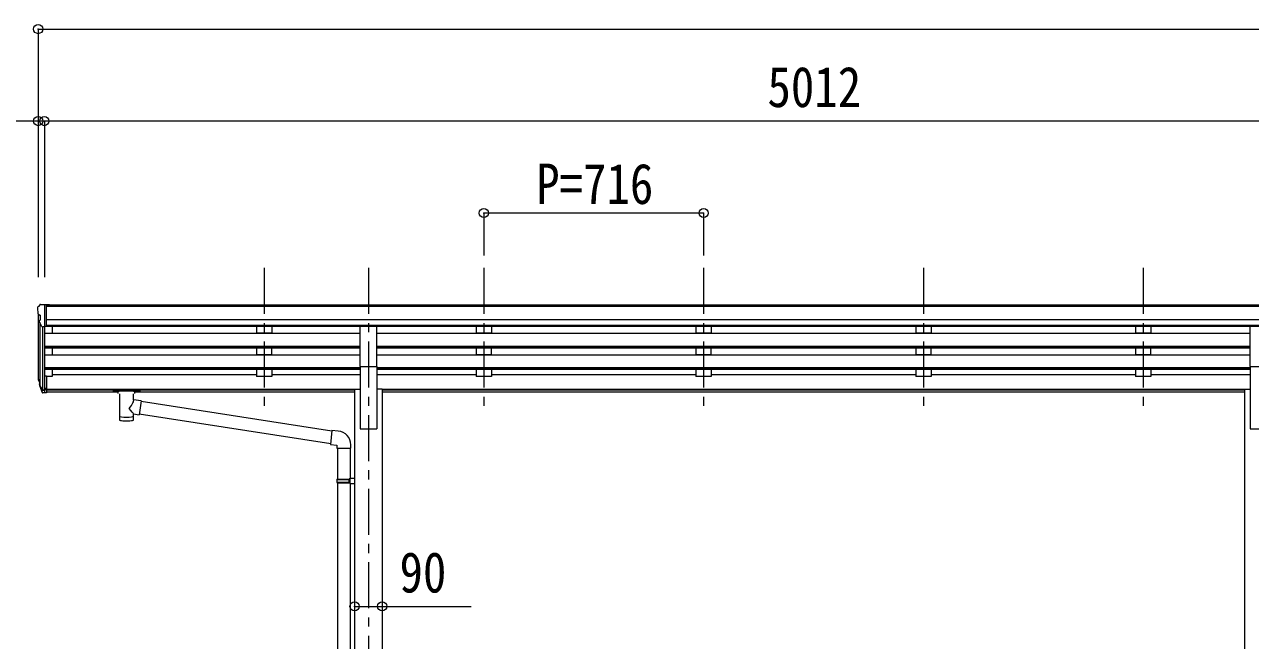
# Model space of a CAD drawing. Units: millimetres at full size, sheet at 1:30. Extents: x -8432 to 8432, y -5820 to 5820.
# Drawn here: x -2792 to 1202, y -1232 to 777 of the extents above; entities that cross this region are included whole.
import ezdxf
from ezdxf.enums import TextEntityAlignment as Align

# ---------------------------------------------------------------- set-up
doc = ezdxf.new("R2010")
doc.units = ezdxf.units.MM
doc.header["$LTSCALE"] = 30
doc.header["$PDMODE"] = 32
doc.header["$PDSIZE"] = 30
doc.linetypes.add('CHAIN1', pattern=[8, 5, -1, 1, -1])
for name, color, linetype, lineweight in [('0-1_本体', 5, 'CHAIN1', 9), ('0-3_ELV2', 4, 'Continuous', 9), ('0-6_OTH_LINE', 6, 'Continuous', 9), ('0-9_OUTLINE', 7, 'Continuous', 9)]:
    doc.layers.add(name, color=color, linetype=linetype, lineweight=lineweight)
doc.styles.add('ＭＳ ゴシック', font='')
doc.styles.get('ＭＳ ゴシック').set_extended_font_data('MS Gothic')

msp = doc.modelspace()

# ---------------------------------------------------------------- linework, layer by layer
at = {"layer": '0-1_本体'}
for p, q in [((-2011.88, -16.5), (-2011.88, -494.02)), ((-1671.88, -16.5), (-1671.88, -3190.91)), ((-1295.88, -16.5), (-1295.88, -494.02)), ((-579.88, -16.5), (-579.88, -494.02)), ((136.12, -16.5), (136.12, -494.02)), ((852.12, -16.5), (852.12, -494.02))]:
    msp.add_line(p, q, dxfattribs=at)
at = {"layer": '0-3_ELV2'}
for p, q in [((-2749.88, -145.28), (-2749.88, -145.91)), ((-2742.97, -136.47), (-2747.04, -142.28)), ((-2739.88, -135.91), (-2742.21, -136.05)), ((-2739.88, -135.91), (-2721.38, -135.91)), ((-2727.88, -135.91), (-2727.88, -369.63)), ((-2721.38, -135.91), (-2711.38, -135.99)), ((-2721.38, -207.89), (-2721.38, -135.91)), ((2267.62, -137.51), (-2721.38, -137.51)), ((2267.62, -142.73), (-2721.38, -142.73)), ((-2711.38, -137.51), (-2711.38, -135.99)), ((-2747.88, -166.48), (-2747.88, -369.26)), ((-2747.35, -167.09), (-2742.03, -170.16)), ((-2735.51, -207.08), (-2744.51, -191.48)), ((-2742.91, -194.25), (-2742.91, -395.97)), ((-2741.88, -170.42), (-2741.88, -186.7)), ((2277.62, -186.26), (-2721.38, -186.26)), ((-2733.88, -208.41), (-2733.89, -414.41)), ((-2727.88, -208.89), (-2733.09, -208.57)), ((-2721.38, -207.89), (-2727.88, -207.89)), ((-2727.88, -229.42), (-1699.38, -229.42)), ((2277.62, -204.11), (-2721.38, -204.11)), ((-1699.38, -207.36), (-2721.38, -207.36)), ((-2702.88, -207.36), (-2702.88, -229.42)), ((-2036.88, -207.46), (-2036.88, -229.32)), ((-1986.88, -229.32), (-2036.88, -229.32)), ((-1986.88, -207.46), (-1986.88, -229.32)), ((-1699.38, -338.33), (-1699.38, -206.54)), ((-1699.38, -206.54), (-1644.38, -206.54)), ((-1644.38, -338.33), (-1644.38, -206.54)), ((1200.62, -207.36), (-1644.38, -207.36)), ((-1644.38, -229.42), (1200.62, -229.42)), ((-1320.88, -207.46), (-1320.88, -229.32)), ((-1270.88, -229.32), (-1320.88, -229.32)), ((-1270.88, -207.46), (-1270.88, -229.32)), ((-604.88, -207.46), (-604.88, -229.32)), ((-554.88, -229.32), (-604.88, -229.32)), ((-554.88, -207.46), (-554.88, -229.32)), ((111.12, -207.46), (111.12, -229.32)), ((161.12, -229.32), (111.12, -229.32)), ((161.12, -207.46), (161.12, -229.32)), ((827.12, -207.46), (827.12, -229.32)), ((877.12, -229.32), (827.12, -229.32)), ((877.12, -207.46), (877.12, -229.32)), ((1200.62, -338.33), (1200.62, -206.54)), ((1200.62, -206.54), (1255.62, -206.54)), ((-2727.88, -271.3), (-1699.38, -271.3)), ((-2727.88, -272.79), (-1699.38, -272.79)), ((-2727.88, -277.11), (-1699.38, -277.11)), ((-2702.88, -277.11), (-2702.88, -299.52)), ((-2036.88, -277.11), (-2036.88, -299.43)), ((-1986.88, -299.43), (-1986.88, -277.11)), ((-1644.38, -271.3), (1200.62, -271.3)), ((-1644.38, -272.79), (1200.62, -272.79)), ((-1644.38, -277.11), (1200.62, -277.11)), ((-1320.88, -277.11), (-1320.88, -299.43)), ((-1270.88, -299.43), (-1270.88, -277.11)), ((-604.88, -277.11), (-604.88, -299.43)), ((-554.88, -299.43), (-554.88, -277.11)), ((111.12, -277.11), (111.12, -299.43)), ((161.12, -299.43), (161.12, -277.11)), ((827.12, -277.11), (827.12, -299.43)), ((877.12, -299.43), (877.12, -277.11)), ((-2727.88, -299.52), (-1699.38, -299.52)), ((-1986.88, -299.43), (-2036.88, -299.43)), ((-1644.38, -299.52), (1200.62, -299.52)), ((-1270.88, -299.43), (-1320.88, -299.43)), ((-554.88, -299.43), (-604.88, -299.43)), ((161.12, -299.43), (111.12, -299.43)), ((877.12, -299.43), (827.12, -299.43)), ((-2727.88, -341.4), (-1699.38, -341.4)), ((-2727.88, -342.9), (-1699.38, -342.9)), ((-2727.88, -347.22), (-1699.38, -347.22)), ((-2702.88, -347.22), (-2702.88, -370.26)), ((-2036.88, -347.22), (-2036.88, -370.26)), ((-1986.88, -347.22), (-1986.88, -370.26)), ((-1699.38, -338.33), (-1699.38, -540.91)), ((-1699.38, -338.33), (-1644.38, -338.33)), ((-1644.38, -338.33), (-1644.38, -540.91)), ((-1644.38, -341.4), (1200.62, -341.4)), ((-1644.38, -342.9), (1200.62, -342.9)), ((-1644.38, -347.22), (1200.62, -347.22)), ((-1320.88, -347.22), (-1320.88, -370.26)), ((-1270.88, -347.22), (-1270.88, -370.26)), ((-604.88, -347.22), (-604.88, -370.26)), ((-554.88, -347.22), (-554.88, -370.26)), ((111.12, -347.22), (111.12, -370.26)), ((161.12, -347.22), (161.12, -370.26)), ((827.12, -347.22), (827.12, -370.26)), ((877.12, -347.22), (877.12, -370.26)), ((1200.62, -338.33), (1200.62, -540.91)), ((1200.62, -338.33), (1255.62, -338.33)), ((-2746.79, -383.82), (-2742.91, -391.77)), ((-2746.18, -382.44), (-2742.91, -389.5)), ((-2744.47, -395.09), (-2744.13, -399.5)), ((-2743.52, -398.93), (-2735.33, -415.11)), ((-2734.32, -413.98), (-2742.07, -398.58)), ((-2727.88, -369.63), (-2727.88, -424.4)), ((-2721.38, -369.63), (-2727.88, -369.63)), ((-2721.38, -369.63), (-2721.38, -423.66)), ((-2702.88, -370.26), (-2721.38, -370.26)), ((-2036.88, -365.32), (-2702.88, -365.32)), ((-1986.88, -370.26), (-2036.88, -370.26)), ((-1699.38, -365.32), (-1986.88, -365.32)), ((-1320.88, -365.32), (-1644.38, -365.32)), ((-1270.88, -370.26), (-1320.88, -370.26)), ((-604.88, -365.32), (-1270.88, -365.32)), ((-554.88, -370.26), (-604.88, -370.26)), ((111.12, -365.32), (-554.88, -365.32)), ((161.12, -370.26), (111.12, -370.26)), ((827.12, -365.32), (161.12, -365.32)), ((877.12, -370.26), (827.12, -370.26)), ((1200.62, -365.32), (877.12, -365.32)), ((-2744.13, -399.5), (-2735.33, -423.05)), ((-2727.88, -414.66), (-2733.02, -414.66)), ((-2727.88, -416.47), (-2732.73, -416.47)), ((-2727.88, -424.4), (-2732.73, -424.4)), ((-2721.38, -409.76), (-2727.88, -409.76)), ((-2721.38, -414.64), (-2727.88, -414.64)), ((-2721.38, -423.66), (-2727.88, -423.66)), ((-2721.38, -412.33), (-1717.08, -412.33)), ((-2721.38, -413.73), (-1717.08, -413.73)), ((-2487.38, -421.42), (-2721.38, -421.42)), ((-1717.08, -421.42), (-2433.38, -421.42)), ((-1717.08, -411.91), (-1717.08, -2315.91)), ((-1717.08, -411.91), (-1699.38, -411.91)), ((-1626.68, -411.91), (-1644.38, -411.91)), ((-1626.68, -411.91), (-1626.68, -2315.91)), ((-1626.68, -412.33), (1182.92, -412.33)), ((-1626.68, -413.73), (1182.92, -413.73)), ((1182.92, -421.42), (-1626.68, -421.42)), ((1182.92, -411.91), (1182.92, -2315.91)), ((1182.92, -411.91), (1200.62, -411.91)), ((-1699.38, -540.91), (-1644.38, -540.91)), ((1200.62, -540.91), (1255.62, -540.91))]:
    msp.add_line(p, q, dxfattribs=at)
for centre, radius, start, end in [((-2746.88, -145.28), 3, 93, 180), ((-2547.88, -145.91), 202, 180, 184.94904), ((-2742.15, -137.05), 1, 93.5, 145), ((-2742.98, -162.72), 6.18, 185.7035, 224.99897), ((-2741.91, -189.98), 3, 94.7167, 210), ((-2742.18, -186.7), 0.3, 274.7167, 0), ((-2742.18, -170.42), 0.3, 0, 60), ((-2732.91, -205.58), 3, 210, 266.5), ((-2718.7, -374.7), 29.53, 186.50806, 197.98144), ((-2717.3, -372.94), 30.41, 187.1552, 198.19734)]:
    msp.add_arc(centre, radius, start, end, dxfattribs=at)
for centre, major_axis, ratio, start_param, end_param in [((-2659.23, -375.13), (-89.06, 1.43), 0.57596, 6.1962358, 6.3678173), ((-2660.02, -368.46), (87.93, 4.42), 0.541684, 3.0659337, 3.2228513), ((-2743.17, -395.09), (1.3, 0), 0.90356, 1.3700892, 3.347195), ((-2657.25, -378.9), (-89.07, 0), 0.90356, 0.2056023, 0.2515348), ((-2657.96, -375.04), (-88.05, 0), 0.90356, 0.2662965, 0.3003836), ((-2732.73, -413.76), (-3, 0), 0.90356, 0.5235988, 1.5707963), ((-2732.73, -421.69), (3, 0), 0.90356, 3.6651914, 4.712389), ((-2733.02, -413.3), (-1.5, 0), 0.90356, 0.5235988, 1.5707963)]:
    msp.add_ellipse(centre, major_axis=major_axis, ratio=ratio, start_param=start_param, end_param=end_param, dxfattribs=at)
at = {"layer": '0-6_OTH_LINE'}
for p, q in [((-2747.88, 762.49), (-2747.88, -47.08)), ((-2747.88, 762.49), (7316.12, 762.49)), ((-2747.88, 462.49), (-2968.84, 462.49)), ((-2747.88, 462.49), (-2747.88, -47.08)), ((-2727.88, 462.49), (-2747.88, 462.49)), ((-2727.88, 462.49), (-2727.88, -47.08)), ((2284.12, 462.49), (-2727.88, 462.49)), ((-1295.88, 162.49), (-1295.88, 23.52)), ((-579.88, 162.49), (-1295.88, 162.49)), ((-579.88, 162.49), (-579.88, 23.52)), ((-1717.08, -1120.46), (-1627.08, -1120.46)), ((-1627.08, -1120.46), (-1337.66, -1120.46))]:
    msp.add_line(p, q, dxfattribs=at)
for p in [(-2747.88, 762.49), (-2747.88, 462.49), (-2727.88, 462.49), (-1295.88, 162.49), (-579.88, 162.49), (-1717.08, -1120.46), (-1627.08, -1120.46)]:
    msp.add_point(p, dxfattribs=at)
at = {"layer": '0-9_OUTLINE'}
for p, q in [((-2503.88, -414.51), (-2503.88, -420.26)), ((-2501.88, -413.84), (-2418.88, -413.84)), ((-2501.88, -416.02), (-2418.88, -416.02)), ((-2501.88, -420.93), (-2487.38, -420.93)), ((-2487.38, -426.57), (-2487.38, -420.02)), ((-2483.28, -427.49), (-2483.3, -512.93)), ((-2437.48, -446.24), (-2437.48, -427.49)), ((-2433.38, -426.57), (-2433.38, -420.02)), ((-2433.38, -420.93), (-2418.88, -420.93)), ((-2416.88, -414.51), (-2416.88, -420.26)), ((-2412.26, -450.14), (-2437.49, -446.23)), ((-2412.26, -450.14), (-2419.29, -495.4)), ((-1791.28, -548.54), (-2412.58, -452.16)), ((-2437.47, -512.93), (-2437.49, -492.27)), ((-2437.49, -492.58), (-2419.29, -495.4)), ((-1794.95, -590.48), (-2419.02, -493.66)), ((-1770.27, -548.42), (-1791.11, -546.6)), ((-1729.19, -604.17), (-1729.19, -593.25)), ((-1775.19, -604.17), (-1729.19, -604.17)), ((-1773.08, -604.17), (-1773.08, -704.97)), ((-1731.08, -604.17), (-1731.08, -702.41)), ((-1775.08, -706.97), (-1774.08, -704.97)), ((-1775.08, -706.97), (-1731.08, -706.97)), ((-1775.08, -706.97), (-1775.08, -714.97)), ((-1775.08, -714.97), (-1731.08, -714.97)), ((-1775.08, -714.97), (-1774.08, -716.97)), ((-1774.08, -704.97), (-1731.08, -704.97)), ((-1774.08, -716.97), (-1731.08, -716.97)), ((-1773.08, -716.97), (-1773.08, -1480.85)), ((-1735.56, -706.97), (-1735.99, -704.97)), ((-1733.08, -702.47), (-1717.08, -702)), ((-1733.08, -704.47), (-1733.08, -702.47)), ((-1733.08, -704.47), (-1731.08, -704.47)), ((-1733.08, -719.47), (-1733.08, -717.47)), ((-1717.08, -702), (-1717.08, -719.94)), ((-1733.08, -719.47), (-1717.08, -719.94)), ((-1731.08, -719.53), (-1731.08, -1478.29))]:
    msp.add_line(p, q, dxfattribs=at)
for points in [[(-2503.88, -414.51), (-2503.84, -414.31), (-2503.76, -414.17), (-2503.66, -414.08), (-2503.56, -414.02), (-2503.44, -413.97), (-2503.15, -413.91), (-2502.66, -413.86), (-2502.12, -413.84), (-2501.88, -413.84)], [(-2503.88, -420.26), (-2503.84, -420.46), (-2503.76, -420.6), (-2503.66, -420.69), (-2503.56, -420.75), (-2503.44, -420.8), (-2503.15, -420.86), (-2502.66, -420.9), (-2502.12, -420.93), (-2501.88, -420.93)], [(-2418.88, -413.84), (-2418.53, -413.85), (-2418, -413.87), (-2417.55, -413.92), (-2417.25, -414), (-2417.08, -414.1), (-2416.96, -414.24), (-2416.89, -414.42), (-2416.88, -414.51)], [(-2418.88, -420.93), (-2418.53, -420.92), (-2418, -420.9), (-2417.55, -420.85), (-2417.25, -420.77), (-2417.08, -420.67), (-2416.96, -420.53), (-2416.89, -420.35), (-2416.88, -420.26)], [(-1791.11, -546.6), (-1795.12, -592.42), (-1775.19, -594.17), (-1775.19, -604.17)], [(-1735.56, -706.97), (-1735.56, -714.97), (-1735.99, -716.97)], [(-1733.08, -717.47), (-1731.08, -717.47), (-1731.08, -704.47)]]:
    msp.add_lwpolyline(points, dxfattribs=at)
msp.add_arc((-1774.19, -593.25), 45, 0, 85, dxfattribs=at)
for centre, major_axis, ratio, start_param, end_param in [((-2501.88, -416.24), (2, 0), 0.109601, 1.5707963, 3.1415927), ((-2460.38, -420.02), (27, 0), 0.070066, 6.2831853, 9.424778), ((-2449.38, -424.01), (16, 0), 0.361356, 6.2636979, 6.2831853), ((-2418.88, -416.24), (2, 0), 0.109601, 0, 1.5707963), ((-2460.39, -472.77), (-22.81, -26.62), 0.234429, 1.6855472, 3.1268519), ((-2457.83, -470.13), (20.32, -22.25), 0.045535, 0.0389954, 1.3075346), ((-2460.38, -512.93), (22.92, 0), 0.101955, 3.1415499, 6.2833984), ((-2460.38, -500.49), (22.91, 0), 0.122865, 3.1415927, 6.2831853)]:
    msp.add_ellipse(centre, major_axis=major_axis, ratio=ratio, start_param=start_param, end_param=end_param, dxfattribs=at)

# ---------------------------------------------------------------- texts
at = {"layer": '0-6_OTH_LINE', "color": 7, "style": 'ＭＳ ゴシック', "width": 0.85}
for s, p in [('5012', (-371.88, 468.49)), ('P=716', (-1125.38, 152.49)), ('90', (-1570.71, -1114.67))]:
    msp.add_text(s, height=132, dxfattribs=at).set_placement(p, align=Align.BOTTOM_LEFT)

doc.saveas('drawing.dxf')
